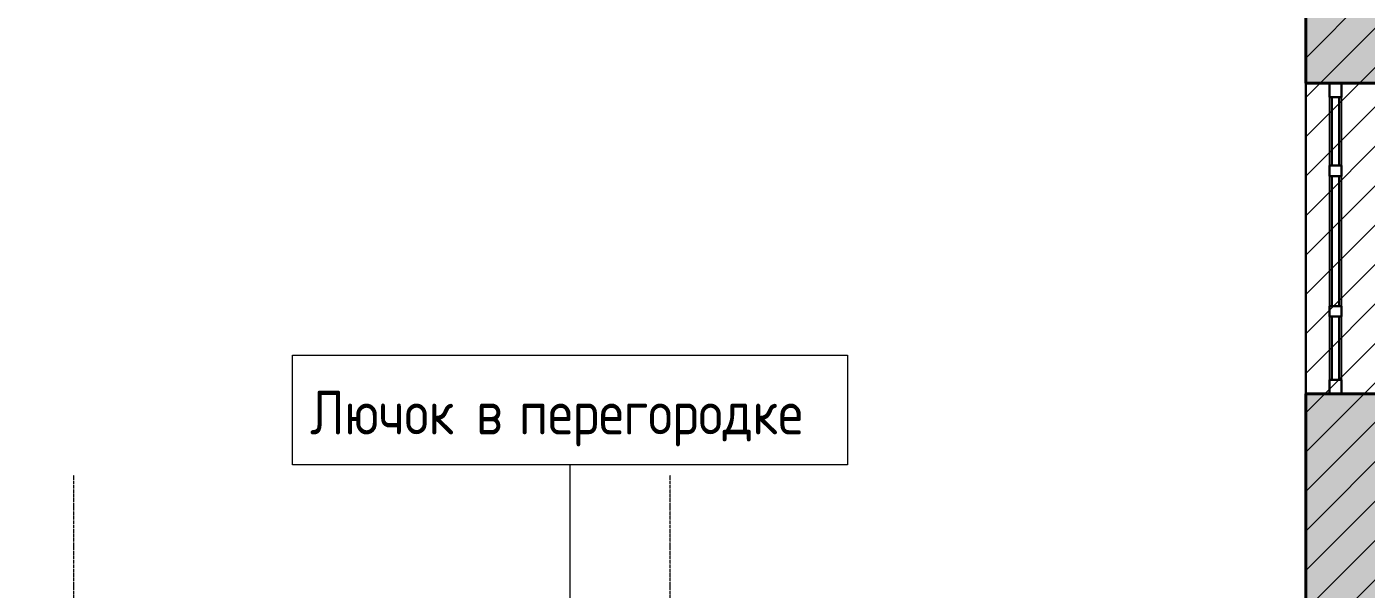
# Model space of a CAD drawing. Header units: millimetres. Extents: x -11886 to 379896, y -8130 to 47743.
# Drawn here: x 146881 to 154518, y 21170 to 24372 of the extents above; entities that cross this region are included whole.
import ezdxf

# ---------------------------------------------------------------- set-up
doc = ezdxf.new("R2010")
doc.units = ezdxf.units.MM
for name, pattern in [('ADSK_Линия сетки', [25, 20, -2.5, 0, -2.5]), ('ADSK_Сверху', [4.5, 3, -1.5]), ('ADSK_Снесено', [4.5, 3, -1.5])]:
    doc.linetypes.add(name, pattern=pattern)
doc.layers.add('Аннотация', color=7, linetype='Continuous', lineweight=9)
doc.layers.add('Оси', color=7, linetype='Continuous', lineweight=9)
for name, color, linetype, lineweight, true_color in [('Витраж', 5, 'Continuous', 18, 0x0000ff), ('Панели витража', 5, 'Continuous', 18, 0x0000ff), ('Стены наружные', 1, 'ADSK_Снесено', 18, 0xff0000)]:
    doc.layers.add(name, color=color, linetype=linetype, lineweight=lineweight, true_color=true_color)
doc.styles.add('GOST Common_B', font='', dxfattribs={"width": 0.9, "height": 250})
doc.styles.get('GOST Common_B').set_extended_font_data('GOST Common', bold=True)

# ---------------------------------------------------------------- blocks, each defined once
blk = doc.blocks.new('Прямоугольный импост - 70х20_60мм-1426885-02 План 2-го этажа маркировочный')
at = {"layer": 'Витраж', "color": 161, "linetype": 'ADSK_Сверху', "true_color": 0xaaaaff}
for p, q in [((3738.5, 34601.9), (3738.5, 34571.9)), ((3808.5, 34601.9), (3808.5, 34571.9)), ((3738.5, 34181.9), (3738.5, 34101.9)), ((3808.5, 34181.9), (3808.5, 34101.9)), ((3738.5, 34101.9), (3808.5, 34101.9))]:
    blk.add_line(p, q, dxfattribs=at)
blk = doc.blocks.new('Прямоугольный импост - 70х20_60мм-1438125-02 План 2-го этажа маркировочный')
at = {"layer": 'Витраж', "color": 161, "linetype": 'ADSK_Сверху', "true_color": 0xaaaaff}
for p, q in [((-80, 35), (0, 35)), ((0, 35), (0, -35)), ((0, -35), (-80, -35))]:
    blk.add_line(p, q, dxfattribs=at)
blk = doc.blocks.new('Прямоугольный импост - 70х20_60мм-1438126-02 План 2-го этажа маркировочный')
at = {"layer": 'Витраж', "color": 161, "linetype": 'ADSK_Сверху', "true_color": 0xaaaaff}
for p, q in [((0, 35), (-80, 35)), ((0, -35), (0, 35)), ((-80, -35), (0, -35))]:
    blk.add_line(p, q, dxfattribs=at)
blk = doc.blocks.new('Прямоугольный импост - 70х20_60мм-1225850-02 План 2-го этажа маркировочный')
at = {"layer": 'Витраж', "color": 161, "linetype": 'ADSK_Сверху', "true_color": 0xaaaaff}
for p, q in [((3738.5, 35401.9), (3738.5, 35371.9)), ((3808.5, 35401.9), (3808.5, 35371.9)), ((3738.5, 34631.9), (3738.5, 34601.9)), ((3808.5, 34631.9), (3808.5, 34601.9))]:
    blk.add_line(p, q, dxfattribs=at)
blk = doc.blocks.new('Прямоугольный импост - 70х20_60мм-1225113-02 План 2-го этажа маркировочный')
at = {"layer": 'Витраж', "color": 161, "linetype": 'ADSK_Сверху', "true_color": 0xaaaaff}
for p, q in [((41045.6, 2434.5), (41015.6, 2434.5)), ((41485.6, 2434.5), (41405.6, 2434.5)), ((41485.6, 2364.5), (41485.6, 2434.5)), ((41045.6, 2364.5), (41015.6, 2364.5)), ((41485.6, 2364.5), (41405.6, 2364.5))]:
    blk.add_line(p, q, dxfattribs=at)
blk = doc.blocks.new('Прямоугольный импост - 70х60мм-1438123-02 План 2-го этажа маркировочный')
at = {"layer": 'Витраж', "color": 161, "linetype": 'ADSK_Сверху', "true_color": 0xaaaaff}
for p, q in [((-30, 35), (30, 35)), ((30, -35), (-30, -35))]:
    blk.add_line(p, q, dxfattribs=at)
blk = doc.blocks.new('Прямоугольный импост - 70х60мм-1225009-02 План 2-го этажа маркировочный')
at = {"layer": 'Витраж', "color": 161, "linetype": 'ADSK_Сверху', "true_color": 0xaaaaff}
for p, q in [((41045.6, 2434.5), (41045.6, 2364.5)), ((41405.6, 2434.5), (41045.6, 2434.5)), ((41405.6, 2364.5), (41405.6, 2434.5)), ((41405.6, 2364.5), (41045.6, 2364.5))]:
    blk.add_line(p, q, dxfattribs=at)
blk = doc.blocks.new('Прямоугольный импост - 70х60мм-1426887-02 План 2-го этажа маркировочный')
at = {"layer": 'Витраж', "color": 161, "linetype": 'ADSK_Сверху', "true_color": 0xaaaaff}
for p, q in [((3808.5, 34571.9), (3738.5, 34571.9)), ((3738.5, 34571.9), (3738.5, 34181.9)), ((3808.5, 34571.9), (3808.5, 34181.9)), ((3738.5, 34181.9), (3808.5, 34181.9))]:
    blk.add_line(p, q, dxfattribs=at)
blk = doc.blocks.new('Прямоугольный импост - 70х60мм-1229542-02 План 2-го этажа маркировочный')
at = {"layer": 'Витраж', "color": 161, "linetype": 'ADSK_Сверху', "true_color": 0xaaaaff}
for p, q in [((3808.5, 35371.9), (3738.5, 35371.9)), ((3738.5, 35371.9), (3738.5, 34631.9)), ((3808.5, 35371.9), (3808.5, 34631.9)), ((3738.5, 34631.9), (3808.5, 34631.9))]:
    blk.add_line(p, q, dxfattribs=at)
blk = doc.blocks.new('Системная панель - _AR_Стекло_40мм_привязка по центру-V143-02 План 2-го этажа маркировочный')
at = {"layer": 'Панели витража', "lineweight": 30}
for p, q in [((180, 20), (-180, 20)), ((-180, 20), (-180, -20)), ((180, -20), (180, 20)), ((-180, -20), (180, -20))]:
    blk.add_line(p, q, dxfattribs=at)
blk = doc.blocks.new('Прямоугольный импост - 70х40_60мм-V8-02 План 2-го этажа маркировочный')
at = {"layer": 'Витраж'}
for p, q in [((41045.6, 2434.5), (41405.6, 2434.5)), ((41045.6, 2364.5), (41405.6, 2364.5))]:
    blk.add_line(p, q, dxfattribs=at)
blk = doc.blocks.new('Прямоугольный импост - 70х20_60мм-V144-02 План 2-го этажа маркировочный')
at = {"layer": 'Витраж', "lineweight": 30}
for p, q in [((-80, 35), (0, 35)), ((-80, -35), (-80, 35)), ((0, 35), (0, -35)), ((0, -35), (-80, -35))]:
    blk.add_line(p, q, dxfattribs=at)
blk = doc.blocks.new('Прямоугольный импост - 70х20_60мм-V145-02 План 2-го этажа маркировочный')
at = {"layer": 'Витраж', "lineweight": 30}
for p, q in [((0, 35), (-80, 35)), ((-80, 35), (-80, -35)), ((0, -35), (0, 35)), ((-80, -35), (0, -35))]:
    blk.add_line(p, q, dxfattribs=at)
blk = doc.blocks.new('Системная панель - _AR_Стекло_40мм_привязка по центру-V146-02 План 2-го этажа маркировочный')
at = {"layer": 'Панели витража', "lineweight": 30}
for p, q in [((195, 20), (-195, 20)), ((-195, 20), (-195, -20)), ((195, -20), (195, 20)), ((-195, -20), (195, -20))]:
    blk.add_line(p, q, dxfattribs=at)
blk = doc.blocks.new('Прямоугольный импост - 70х40_60мм-1426886-02 План 2-го этажа маркировочный')
at = {"layer": 'Витраж'}
for p, q in [((3738.5, 34181.9), (3738.5, 34571.9)), ((3808.5, 34181.9), (3808.5, 34571.9))]:
    blk.add_line(p, q, dxfattribs=at)
blk = doc.blocks.new('Системная панель - _AR_Стекло_40мм_привязка по центру-V147-02 План 2-го этажа маркировочный')
at = {"layer": 'Панели витража', "lineweight": 30}
for p, q in [((370, 20), (-370, 20)), ((-370, 20), (-370, -20)), ((370, -20), (370, 20)), ((-370, -20), (370, -20))]:
    blk.add_line(p, q, dxfattribs=at)
blk = doc.blocks.new('Прямоугольный импост - 70х40_60мм-1229684-02 План 2-го этажа маркировочный')
at = {"layer": 'Витраж'}
for p, q in [((3738.5, 34631.9), (3738.5, 35371.9)), ((3808.5, 34631.9), (3808.5, 35371.9))]:
    blk.add_line(p, q, dxfattribs=at)
blk = doc.blocks.new('Прямоугольный импост - 70х60мм-V148-02 План 2-го этажа маркировочный')
at = {"layer": 'Витраж', "lineweight": 30}
for p, q in [((-30, 35), (30, 35)), ((-30, -35), (-30, 35)), ((30, 35), (30, -35)), ((30, -35), (-30, -35))]:
    blk.add_line(p, q, dxfattribs=at)

msp = doc.modelspace()

# ---------------------------------------------------------------- hatches: boundary and pattern name
at = {"lineweight": 13, "true_color": 0x636466, "transparency": 33554559}
h = msp.add_hatch(dxfattribs=at)
h.set_pattern_fill('ANSI31', color=251, scale=50)
h.set_pattern_definition([(45, (108139.4, 85026.59), (-112.2532, 112.2532), [])])
h.paths.add_polyline_path([(158072.8, 8682.3), (164353.35, 8682.3), (164172.02, 43909.21), (154172.61, 43909.21), (154172.61, 21084.06), (154859.25, 21054.57), (154861.07, 11328.12), (108910.53, 11328.12), (108910.53, 8679.25), (108429.9, 8679.25), (108429.9, 456.79), (116412.4, 422.02), (116412.4, 2336.48), (127112.04, 2336.48), (127112.04, -2582.57), (139475.8, -2582.57), (139475.8, 2335.74), (150176.33, 2256.79), (150176.33, 300.23), (158072.8, 300.23)])
at = {"layer": 'Стены наружные', "linetype": 'Continuous', "true_color": 0xc0c0c0}
h = msp.add_hatch(color=9, dxfattribs=at)
h.paths.add_polyline_path([(154172.61, 21084.06), (154682.61, 21084.06), (154682.61, 22282.06), (154172.61, 22282.06), (154172.61, 21104.22)])
h.paths.add_polyline_path([(154172.61, 24052.06), (154682.61, 24052.06), (154682.61, 26215.57), (154172.61, 26215.57), (154172.61, 25996.81)])
h.paths.add_polyline_path([(154172.61, 27985.57), (154682.61, 27985.57), (154682.61, 30235.94), (154172.61, 30235.94), (154172.61, 29258.54)])
h.paths.add_polyline_path([(154595.98, 32005.94), (154682.61, 32005.94), (154682.61, 34237.83), (154172.61, 34237.83), (154172.61, 32005.94)])
h.paths.add_polyline_path([(154172.61, 36007.83), (154682.61, 36007.83), (154682.61, 43399.21), (154172.61, 43399.21), (154172.61, 37412.86)])

# ---------------------------------------------------------------- linework, layer by layer
at = {"color": 251, "lineweight": 30, "true_color": 0x636466}
msp.add_lwpolyline([(154172.61, 21084.06), (154172.61, 43909.21), (164172.02, 43909.21), (164353.35, 8682.3), (158072.8, 8682.3), (158072.8, 300.23), (150176.33, 300.23), (150176.33, 2256.79), (139375.37, 2336.48), (139475.8, 2335.74), (139475.8, -2582.57), (127112.04, -2582.57), (127112.04, 2336.48), (116412.4, 2336.48), (116412.4, 422.02), (108429.9, 456.79), (108429.9, 8679.25)], dxfattribs=at)
at = {"layer": 'Аннотация'}
msp.add_line((149978.82, 20418.75), (149978.82, 21878.69), dxfattribs=at)
at = {"layer": 'Аннотация', "flags": 128}
msp.add_lwpolyline([(148396.52, 22501.69), (151561.12, 22501.69), (151561.12, 21878.69), (148396.52, 21878.69)], close=True, dxfattribs=at)
at = {"layer": 'Оси', "linetype": 'ADSK_Линия сетки'}
for p, q in [((147149.31, -5917.65), (147149.31, 21818.8)), ((150549.31, -5917.65), (150549.31, 21818.8))]:
    msp.add_line(p, q, dxfattribs=at)
at = {"layer": 'Стены наружные', "color": 18, "linetype": 'Continuous', "lineweight": 40, "true_color": 0x000000}
for p, q in [((154172.61, 26215.57), (154172.61, 24052.06)), ((154172.61, 24052.06), (154682.61, 24052.06)), ((154172.61, 22282.06), (154172.61, 21084.06)), ((154682.61, 22282.06), (154172.61, 22282.06))]:
    msp.add_line(p, q, dxfattribs=at)
at = {"layer": 'Стены наружные', "color": 18, "linetype": 'Continuous', "true_color": 0x000000}
msp.add_line((154172.61, 22282.06), (154172.61, 24052.06), dxfattribs=at)

# ---------------------------------------------------------------- block references
at = {"layer": 'Витраж', "color": 161, "linetype": 'ADSK_Сверху', "true_color": 0xaaaaff}
for name, p, rotation in [('Прямоугольный импост - 70х20_60мм-1426885-02 План 2-го этажа маркировочный', (158116.11, 58153.96), 180), ('Прямоугольный импост - 70х60мм-1426887-02 План 2-го этажа маркировочный', (158116.11, 58153.96), 180), ('Прямоугольный импост - 70х20_60мм-1225850-02 План 2-го этажа маркировочный', (158116.11, 58153.96), 180), ('Прямоугольный импост - 70х60мм-1229542-02 План 2-го этажа маркировочный', (158116.11, 58153.96), 180), ('Прямоугольный импост - 70х20_60мм-1225113-02 План 2-го этажа маркировочный', (151943.11, 63767.69), 270), ('Прямоугольный импост - 70х60мм-1225009-02 План 2-го этажа маркировочный', (151943.11, 63767.69), 270), ('Прямоугольный импост - 70х20_60мм-1438126-02 План 2-го этажа маркировочный', (154342.61, 22282.06), 269.9999999999999)]:
    msp.add_blockref(name, p, dxfattribs=dict(at, rotation=rotation))
at = {"layer": 'Витраж', "color": 161, "linetype": 'ADSK_Сверху', "true_color": 0xaaaaff, "extrusion": (0, 0, -1), "rotation": 90.00000000000007}
for name, p in [('Прямоугольный импост - 70х20_60мм-1438125-02 План 2-го этажа маркировочный', (-154342.61, 24052.06)), ('Прямоугольный импост - 70х60мм-1438123-02 План 2-го этажа маркировочный', (-154342.61, 23552.06)), ('Прямоугольный импост - 70х60мм-1438123-02 План 2-го этажа маркировочный', (-154342.61, 22752.06))]:
    msp.add_blockref(name, p, dxfattribs=at)
at = {"layer": 'Витраж', "extrusion": (0, 0, -1), "rotation": 90.00000000000007}
for name, p in [('Прямоугольный импост - 70х20_60мм-V144-02 План 2-го этажа маркировочный', (-154342.61, 24052.06)), ('Прямоугольный импост - 70х60мм-V148-02 План 2-го этажа маркировочный', (-154342.61, 23552.06)), ('Прямоугольный импост - 70х60мм-V148-02 План 2-го этажа маркировочный', (-154342.61, 22752.06))]:
    msp.add_blockref(name, p, dxfattribs=at)
at = {"layer": 'Витраж'}
for name, p, rotation in [('Прямоугольный импост - 70х40_60мм-1426886-02 План 2-го этажа маркировочный', (158116.11, 58153.96), 180), ('Прямоугольный импост - 70х40_60мм-1229684-02 План 2-го этажа маркировочный', (158116.11, 58153.96), 180), ('Прямоугольный импост - 70х40_60мм-V8-02 План 2-го этажа маркировочный', (151943.11, 63767.69), 270), ('Прямоугольный импост - 70х20_60мм-V145-02 План 2-го этажа маркировочный', (154342.61, 22282.06), 269.9999999999999)]:
    msp.add_blockref(name, p, dxfattribs=dict(at, rotation=rotation))
at = {"layer": 'Панели витража', "rotation": 89.99999999999993}
for name, p in [('Системная панель - _AR_Стекло_40мм_привязка по центру-V146-02 План 2-го этажа маркировочный', (154342.61, 23777.06)), ('Системная панель - _AR_Стекло_40мм_привязка по центру-V147-02 План 2-го этажа маркировочный', (154342.61, 23152.06)), ('Системная панель - _AR_Стекло_40мм_привязка по центру-V143-02 План 2-го этажа маркировочный', (154342.61, 22542.06))]:
    msp.add_blockref(name, p, dxfattribs=at)

# ---------------------------------------------------------------- texts
at = {"layer": 'Аннотация', "char_height": 250, "attachment_point": 1, "style": 'GOST Common_B'}
for s, insert, width in [('Лючок', (148496.52, 22301.12), 1046.2022), ('\\fGOST Common|b1|i0|c204|p34|;\\W.9;в', (149443.07, 22301.12), 194.8101), ('перегородке', (149687.15, 22301.12), 2142.9107)]:
    msp.add_mtext(s, dxfattribs=dict(at, insert=insert, width=width))

doc.saveas('drawing.dxf')
